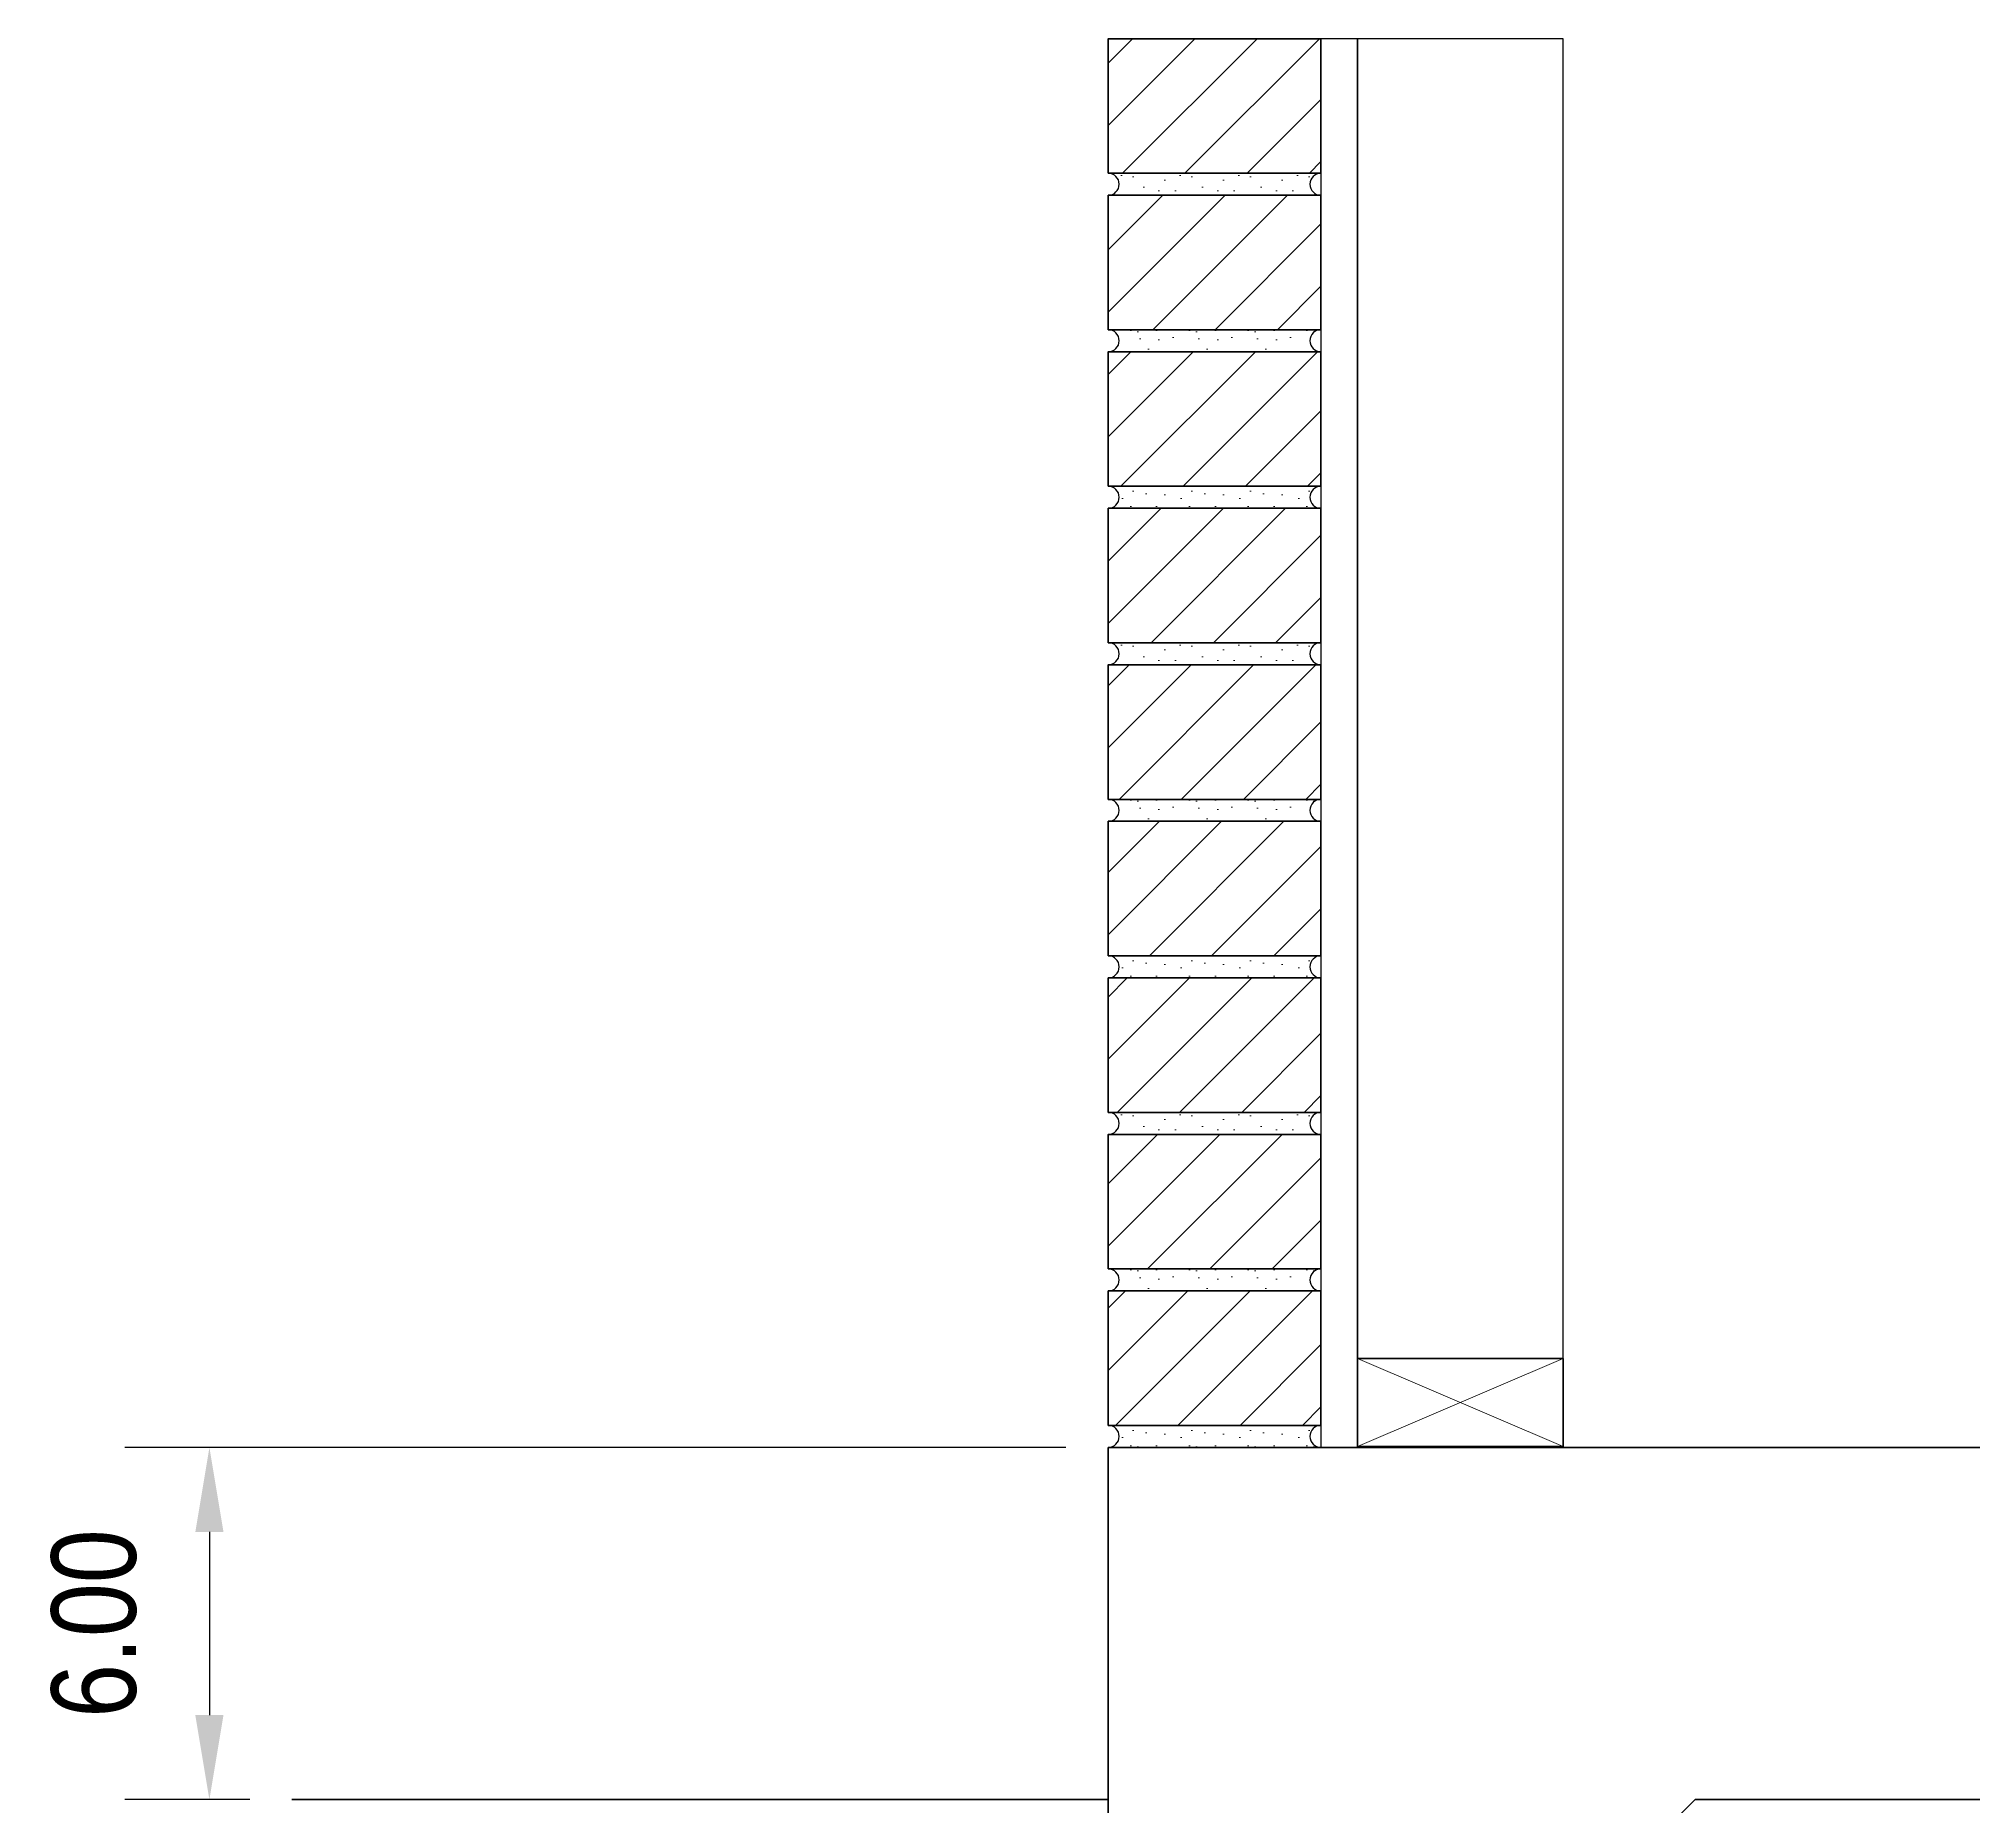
# Model space of a CAD drawing. Header units: inches. Extents: x 52 to 4421, y 0 to 72.
# Drawn here: x 52.31 to 85.27, y 42.27 to 72.39 of the extents above; entities that cross this region are included whole.
import ezdxf

# ---------------------------------------------------------------- set-up
doc = ezdxf.new("R2010")
doc.units = ezdxf.units.IN
doc.header["$LTSCALE"] = 0.5
doc.header["$MEASUREMENT"] = 0
doc.layers.get('0').update_dxf_attribs({"lineweight": 0})
for name, color, linetype, lineweight in [('A-Anno-Note', 231, 'Continuous', 25), ('A-Detl-Medm', 31, 'Continuous', 25), ('A-Detl-Patt', 190, 'Continuous', 18), ('A-Detl-Thin', 150, 'Continuous', 18), ('A-Detl-Wide', 212, 'Continuous', 35)]:
    doc.layers.add(name, color=color, linetype=linetype, lineweight=lineweight)
doc.styles.get("Standard").update_dxf_attribs({"font": 'ARIALN.TTF'})
doc.dimstyles.get("Standard").update_dxf_attribs({"dimtxt": 0.12, "dimasz": 0.12, "dimexe": 0.12, "dimexo": 0.06, "dimgap": 0.09, "dimtad": 1, "dimzin": 0, "dimdsep": 46, "dimtxsty": 'Standard', "dimcen": 0, "dimadec": 0, "dimazin": 0, "dimtfac": 1, "dimtofl": 0, "dimtmove": 0, "dimatfit": 3, "dimfxl": 1, "dimtolj": 1, "dimtzin": 0, "dimarcsym": 0})
pattern_1 = [(45, (0, 0.375), (-0.53033, 0.53033), [])]
pattern_2 = [(0, (0.04, 0.395), (0, 1), [0, -1]), (0, (0.36, 0.415), (0, 1), [0, -1]), (0, (0.18, 0.635), (0, 1), [0, -1]), (0, (0.4, 0.795), (0, 1), [0, -1]), (0, (0.14, 0.855), (0, 1), [0, -1]), (0, (0.22, 1.095), (0, 1), [0, -1]), (0, (0.08, 1.275), (0, 1), [0, -1]), (0, (0.4, 1.255), (0, 1), [0, -1]), (0, (0.64, 1.295), (0, 1), [0, -1]), (0, (0.76, 1.055), (0, 1), [0, -1]), (0, (0.96, 1.035), (0, 1), [0, -1]), (0, (0.96, 0.675), (0, 1), [0, -1]), (0, (0.78, 0.555), (0, 1), [0, -1]), (0, (0.5, 0.615), (0, 1), [0, -1]), (0, (0.68, 0.795), (0, 1), [0, -1]), (0, (0.5, 0.975), (0, 1), [0, -1]), (0, (0.92, 0.415), (0, 1), [0, -1])]

# ---------------------------------------------------------------- blocks, each defined once
blk = doc.blocks.new('*U4')
at = {"layer": 'A-Detl-Patt'}
h = blk.add_hatch(dxfattribs=at)
h.set_pattern_fill('ANSI31', color=256, scale=6, style=0)
h.set_pattern_definition(pattern_1)
h.paths.add_polyline_path([(0, 0.375), (3.625, 0.375), (3.625, 2.667), (0, 2.667)])
h = blk.add_hatch(dxfattribs=at)
h.set_pattern_fill('GENERAL_STIPPLE', color=256, style=0, pattern_type=2)
h.set_pattern_definition(pattern_2)
h.paths.add_polyline_path([(0, 0.375, -1), (0, 0), (3.625, 0, -1), (3.625, 0.375)], flags=0)
at = {"color": 0, "linetype": 'ByBlock'}
blk.add_lwpolyline([(0, 0.375), (3.625, 0.375), (3.625, 2.667), (0, 2.667)], close=True, dxfattribs=at)
at = {"layer": 'A-Detl-Medm'}
for centre, start, end in [((0, 0.188), 270, 90), ((3.625, 0.188), 90, 270)]:
    blk.add_arc(centre, 0.188, start, end, dxfattribs=at)
blk = doc.blocks.new('*U5')
at = {"color": 0, "linetype": 'ByBlock'}
blk.add_lwpolyline([(0, 0), (1.5, 0), (1.5, 3.5), (0, 3.5)], close=True, dxfattribs=at)
at = {"layer": 'A-Detl-Thin'}
for p, q in [((0, 0), (1.5, 3.5)), ((0, 3.5), (1.5, 0))]:
    blk.add_line(p, q, dxfattribs=at)
blk = doc.blocks.new('*D7')
at = {"layer": 'A-Anno-Note', "color": 0, "lineweight": -2, "transparency": 16777216}
for p, q in [((69.815, 48.387), (53.783, 48.387)), ((55.223, 46.947), (55.223, 43.827)), ((55.91, 42.387), (53.783, 42.387))]:
    blk.add_line(p, q, dxfattribs=at)
at = {"layer": 'A-Anno-Note', "color": 0, "transparency": 16777216}
for points in [[(54.983, 46.947), (55.463, 46.947), (55.223, 48.387)], [(54.983, 43.827), (55.463, 43.827), (55.223, 42.387)]]:
    blk.add_solid(points, dxfattribs=at)
at = {"layer": 'Defpoints', "color": 0, "transparency": 16777216}
for p in [(70.535, 48.387), (55.223, 42.387), (56.63, 42.387)]:
    blk.add_point(p, dxfattribs=at)
at = {"layer": 'A-Anno-Note', "color": 0, "transparency": 16777216, "insert": (53.26, 45.387), "char_height": 1.44, "attachment_point": 5, "rotation": 90}
blk.add_mtext('\\A1;6.00', dxfattribs=at)
blk = doc.blocks.new('*U8')
at = {"layer": 'A-Detl-Patt'}
h = blk.add_hatch(dxfattribs=at)
h.set_pattern_fill('ANSI31', color=256, scale=6, style=0)
h.set_pattern_definition(pattern_1)
h.paths.add_polyline_path([(0, 0.375), (3.625, 0.375), (3.625, 2.667), (0, 2.667)])
h = blk.add_hatch(dxfattribs=at)
h.set_pattern_fill('GENERAL_STIPPLE', color=256, style=0, pattern_type=2)
h.set_pattern_definition(pattern_2)
h.paths.add_polyline_path([(0, 0.375, -1), (0, 0), (3.625, 0, -1), (3.625, 0.375)], flags=0)
at = {"color": 0, "linetype": 'ByBlock'}
blk.add_lwpolyline([(0, 0.375), (3.625, 0.375), (3.625, 2.667), (0, 2.667)], close=True, dxfattribs=at)
at = {"layer": 'A-Detl-Medm'}
for centre, start, end in [((0, 0.188), 270, 90), ((3.625, 0.188), 90, 270)]:
    blk.add_arc(centre, 0.188, start, end, dxfattribs=at)
blk = doc.blocks.new('*U9')
at = {"color": 0, "linetype": 'ByBlock'}
blk.add_lwpolyline([(0, 0), (1.5, 0), (1.5, 3.5), (0, 3.5)], close=True, dxfattribs=at)
at = {"layer": 'A-Detl-Thin'}
for p, q in [((0, 0), (1.5, 3.5)), ((0, 3.5), (1.5, 0))]:
    blk.add_line(p, q, dxfattribs=at)
blk = doc.blocks.new('*D10')
at = {"layer": 'A-Anno-Note', "color": 0, "lineweight": -2, "transparency": 16777216}
for p, q in [((69.815, 48.387), (53.783, 48.387)), ((55.223, 46.947), (55.223, 43.827)), ((55.91, 42.387), (53.783, 42.387))]:
    blk.add_line(p, q, dxfattribs=at)
at = {"layer": 'A-Anno-Note', "color": 0, "transparency": 16777216}
for points in [[(54.983, 46.947), (55.463, 46.947), (55.223, 48.387)], [(54.983, 43.827), (55.463, 43.827), (55.223, 42.387)]]:
    blk.add_solid(points, dxfattribs=at)
at = {"layer": 'Defpoints', "color": 0, "transparency": 16777216}
for p in [(70.535, 48.387), (55.223, 42.387), (56.63, 42.387)]:
    blk.add_point(p, dxfattribs=at)
at = {"layer": 'A-Anno-Note', "color": 0, "transparency": 16777216, "insert": (53.26, 45.387), "char_height": 1.44, "attachment_point": 5, "rotation": 90}
blk.add_mtext('\\A1;6.00', dxfattribs=at)

msp = doc.modelspace()

# ---------------------------------------------------------------- linework, layer by layer
at = {"layer": 'A-Detl-Medm'}
for points in [[(74.16, 72.387), (74.16, 48.387), (74.785, 48.387), (74.785, 72.387)], [(74.16, 72.387), (74.16, 48.387), (74.785, 48.387), (74.785, 72.387)], [(74.785, 72.387), (74.785, 49.901), (78.285, 49.901), (78.285, 72.387)], [(74.785, 72.387), (74.785, 49.901), (78.285, 49.901), (78.285, 72.387)]]:
    msp.add_lwpolyline(points, close=True, dxfattribs=at)
at = {"layer": 'A-Detl-Wide'}
msp.add_line((70.535, 42.387), (56.63, 42.387), dxfattribs=at)
msp.add_line((70.535, 42.387), (56.63, 42.387), dxfattribs=at)
msp.add_lwpolyline([(70.535, 48.387), (70.535, 36.387), (74.535, 36.387), (80.535, 42.387), (113.163, 42.387), (113.163, 48.387)], close=True, dxfattribs=at)
msp.add_lwpolyline([(70.535, 48.387), (70.535, 36.387), (74.535, 36.387), (80.535, 42.387), (113.163, 42.387), (113.163, 48.387)], close=True, dxfattribs=at)

# ---------------------------------------------------------------- block references
for name, p in [('*U4', (70.535, 69.72)), ('*U8', (70.535, 69.72)), ('*U4', (70.535, 67.053)), ('*U8', (70.535, 67.053)), ('*U4', (70.535, 64.387)), ('*U8', (70.535, 64.387)), ('*U4', (70.535, 61.72)), ('*U8', (70.535, 61.72)), ('*U4', (70.535, 59.053)), ('*U8', (70.535, 59.053)), ('*U4', (70.535, 56.387)), ('*U8', (70.535, 56.387)), ('*U4', (70.535, 53.72)), ('*U8', (70.535, 53.72)), ('*U4', (70.535, 51.053)), ('*U8', (70.535, 51.053)), ('*U4', (70.535, 48.387)), ('*U8', (70.535, 48.387))]:
    msp.add_blockref(name, p, dxfattribs=at)
at = {"layer": 'A-Detl-Wide', "rotation": 270}
for name in ['*U5', '*U9']:
    msp.add_blockref(name, (74.785, 49.901), dxfattribs=at)

# ---------------------------------------------------------------- dimensions: what is measured, and where the dimension line sits
at = {"layer": 'A-Anno-Note'}
for picture in ['*D7', '*D10']:
    dim = msp.add_linear_dim(base=(55.223, 42.387), p1=(70.535, 48.387), p2=(56.63, 42.387), angle=90, dimstyle='Standard', override={"dimtmove": 2}, dxfattribs=at)
    dim.commit()
    dim.dimension.update_dxf_attribs({"geometry": picture, "text_midpoint": (53.26, 45.387), "dimtype": 160})

doc.saveas('drawing.dxf')
